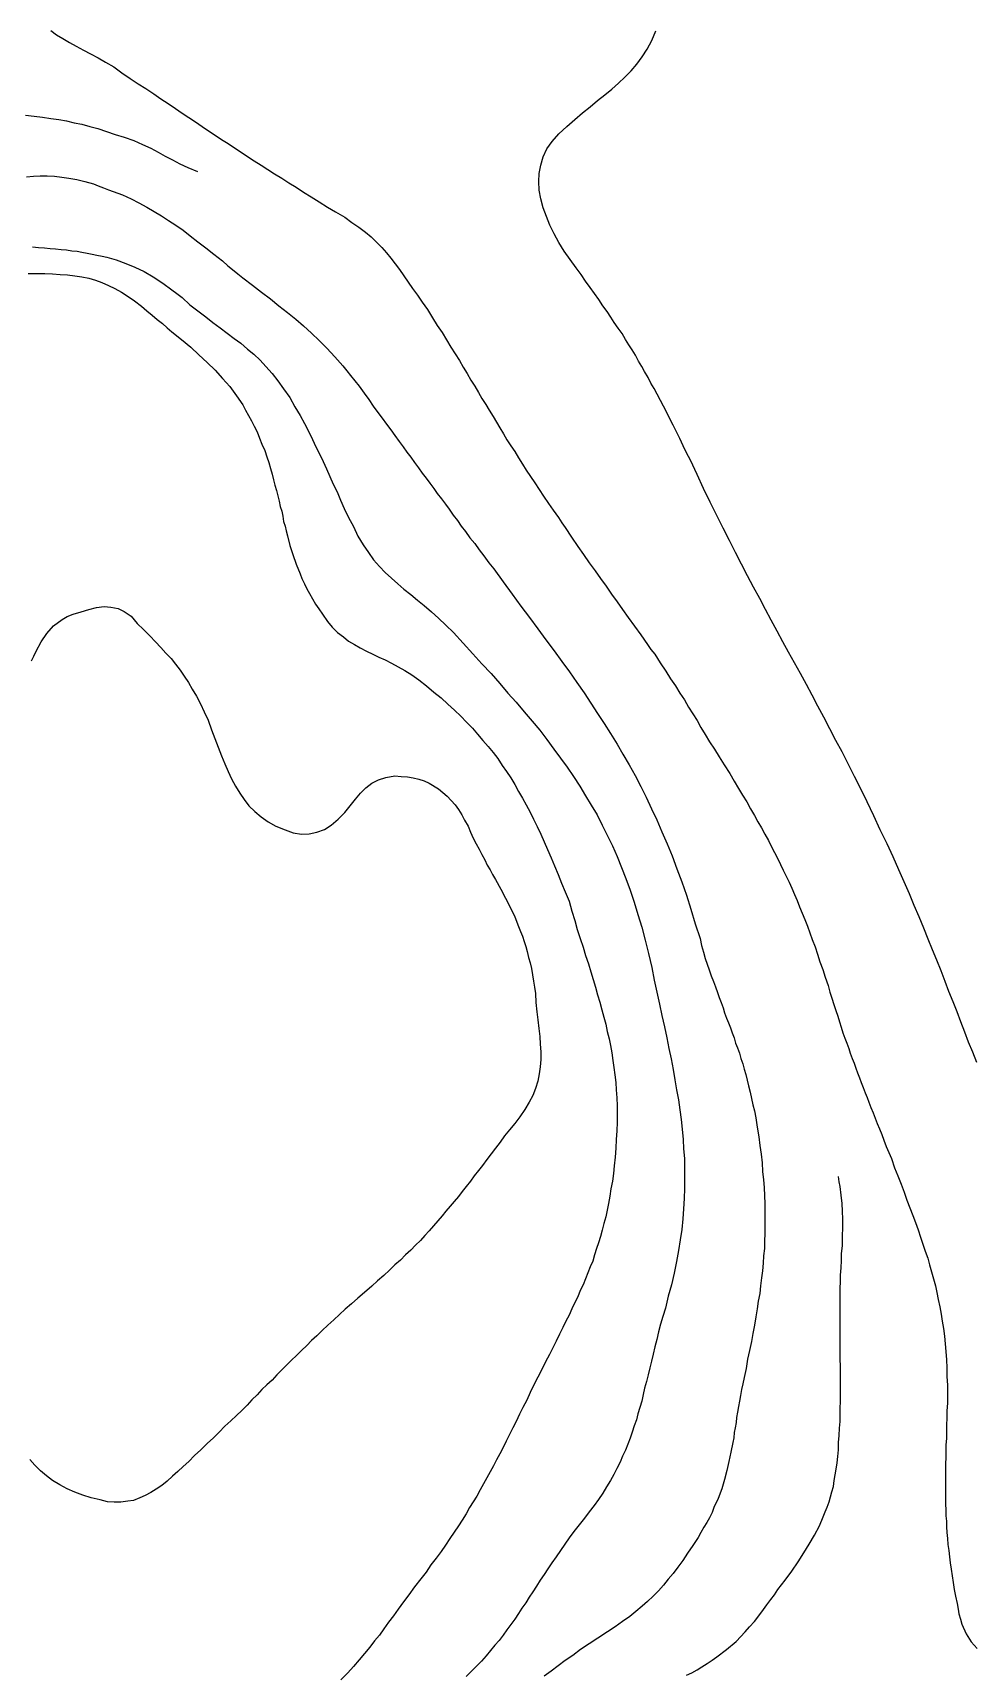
# Model space of a CAD drawing. Header units: inches. Extents: x 401374 to 405300, y 6332180 to 6336621.
# Drawn here: x 403674 to 403869.3, y 6332871.5 to 6333212.5 of the extents above; entities that cross this region are included whole.
import ezdxf

# ---------------------------------------------------------------- set-up
doc = ezdxf.new("R2010")
doc.units = ezdxf.units.IN
doc.header["$MEASUREMENT"] = 0

msp = doc.modelspace()

# ---------------------------------------------------------------- linework, layer by layer
for points in [[(403677.7, 6333213), (403678.9, 6333212.1), (403680.2, 6333211.3), (403681.6, 6333210.5), (403683, 6333209.7), (403684.5, 6333208.9), (403686, 6333208.1), (403687.6, 6333207.3), (403689.1, 6333206.4), (403690.8, 6333205.4), (403692.5, 6333204.2), (403694.2, 6333203), (403695.9, 6333201.9), (403697.5, 6333200.9), (403699.1, 6333199.8), (403700.6, 6333198.8), (403702.1, 6333197.8), (403703.6, 6333196.8), (403705, 6333195.8), (403706.4, 6333194.9), (403707.8, 6333194), (403709.2, 6333193), (403710.5, 6333192.1), (403711.9, 6333191.2), (403713.2, 6333190.3), (403714.6, 6333189.5), (403715.9, 6333188.6), (403717.3, 6333187.7), (403718.6, 6333186.8), (403720, 6333185.9), (403721.4, 6333185), (403722.8, 6333184.1), (403724.2, 6333183.2), (403725.7, 6333182.3), (403727.2, 6333181.3), (403728.7, 6333180.4), (403730.2, 6333179.4), (403731.8, 6333178.4), (403733.5, 6333177.4), (403735.2, 6333176.3), (403736.9, 6333175.3), (403738.8, 6333174.2), (403740.3, 6333173.1), (403741.7, 6333172.1), (403743.1, 6333171.1), (403744.3, 6333170.1), (403745.4, 6333169), (403746.5, 6333167.9), (403747.5, 6333166.8), (403748.4, 6333165.7), (403749.3, 6333164.5), (403750.2, 6333163.3), (403751.1, 6333162), (403752, 6333160.7), (403752.9, 6333159.4), (403753.9, 6333158), (403754.9, 6333156.5), (403756, 6333155)], [(403870.1, 6332998.6), (403869.3, 6333000.7), (403868.4, 6333002.8), (403867.6, 6333004.9), (403866.8, 6333007), (403866, 6333009.1), (403865.2, 6333011.2), (403864.3, 6333013.3), (403863.5, 6333015.4), (403862.7, 6333017.6), (403861.8, 6333019.8), (403860.9, 6333022), (403860, 6333024.2), (403859.1, 6333026.5), (403858.1, 6333028.8), (403857.1, 6333031.2), (403856.1, 6333033.6), (403855, 6333036.1), (403853.9, 6333038.6), (403852.7, 6333041.3), (403851.5, 6333044), (403850, 6333046.9), (403848.7, 6333049.8), (403847.3, 6333052.7), (403846, 6333055.4), (403844.7, 6333058), (403843.4, 6333060.6), (403842.1, 6333063.1), (403840.8, 6333065.5), (403839.6, 6333067.9), (403838.3, 6333070.3), (403837.1, 6333072.6), (403835.9, 6333074.9), (403834.7, 6333077.1), (403833.5, 6333079.4), (403832.2, 6333081.6), (403831, 6333083.8), (403829.8, 6333086), (403828.6, 6333088.2), (403827.4, 6333090.5), (403826.2, 6333092.7), (403825, 6333095), (403823.7, 6333097.3), (403822.5, 6333099.7), (403821.2, 6333102.1), (403820, 6333104.5), (403818.7, 6333107), (403817.4, 6333109.6), (403816.1, 6333112.2), (403814.7, 6333115), (403813.3, 6333117.8), (403812, 6333120.7), (403810.6, 6333123.7), (403809.8, 6333125.2), (403809.1, 6333126.7), (403808.4, 6333128.2), (403807.7, 6333129.6), (403807, 6333131), (403806.3, 6333132.3), (403805.7, 6333133.6), (403805, 6333134.9), (403804.4, 6333136.1), (403803.7, 6333137.4), (403803.1, 6333138.6), (403802.4, 6333139.7), (403801.8, 6333140.9), (403801.1, 6333142.1), (403800.5, 6333143.2), (403799.8, 6333144.3), (403799.2, 6333145.5), (403798.5, 6333146.6), (403797.8, 6333147.7), (403797.1, 6333148.8), (403796.4, 6333150), (403795.6, 6333151.1), (403794.8, 6333152.3), (403794.1, 6333153.4), (403793.3, 6333154.6), (403792.4, 6333155.8), (403791.6, 6333157.1), (403790.7, 6333158.3), (403789.8, 6333159.6), (403788.8, 6333160.9), (403787.9, 6333162.3), (403786.9, 6333163.7), (403785.6, 6333165.4), (403784.4, 6333167.1), (403783.3, 6333168.9), (403782.3, 6333170.7), (403781.4, 6333172.5), (403780.7, 6333174.3), (403780, 6333176.1), (403779.5, 6333178), (403779.2, 6333179.8), (403779.1, 6333181.6), (403779.2, 6333183.3), (403779.5, 6333185), (403780, 6333186.7), (403780.8, 6333188.4), (403781.9, 6333189.9), (403783.3, 6333191.5), (403784.9, 6333193), (403786.6, 6333194.5), (403788.2, 6333195.9), (403789.8, 6333197.1), (403791.3, 6333198.4), (403792.8, 6333199.6), (403794.3, 6333200.8), (403795.7, 6333202), (403797, 6333203.3), (403798.3, 6333204.6), (403799.5, 6333206), (403800.6, 6333207.5), (403801.6, 6333209.1), (403802.6, 6333210.9), (403803.4, 6333212.9)], [(403672.5, 6333195.4), (403674.3, 6333195.2), (403676, 6333195), (403677.7, 6333194.7), (403679.4, 6333194.5), (403681, 6333194.2), (403682.6, 6333193.8), (403684.2, 6333193.5), (403685.8, 6333193), (403687.5, 6333192.6), (403689.3, 6333192), (403691.1, 6333191.4), (403693, 6333190.8), (403695, 6333190.1), (403696.8, 6333189.3), (403698.5, 6333188.5), (403700, 6333187.7), (403701.5, 6333186.9), (403703, 6333186.1), (403704.5, 6333185.3), (403706.2, 6333184.5), (403708.2, 6333183.7)], [(403672.7, 6333182.6), (403674.1, 6333182.7), (403675.5, 6333182.8), (403677, 6333182.8), (403678.5, 6333182.7), (403680, 6333182.5), (403681.5, 6333182.3), (403683.1, 6333182), (403684.8, 6333181.6), (403686.6, 6333181.1), (403687.6, 6333180.7), (403688.7, 6333180.3), (403689.7, 6333179.9), (403690.7, 6333179.5), (403692.6, 6333178.8), (403694.4, 6333178), (403696, 6333177.2), (403697.7, 6333176.3), (403699.2, 6333175.4), (403700.7, 6333174.5), (403702.2, 6333173.5), (403703.7, 6333172.5), (403705.2, 6333171.5), (403706.7, 6333170.3), (403708.3, 6333169.1), (403709.9, 6333167.8), (403711.6, 6333166.5), (403713.4, 6333165.1), (403714.5, 6333164.1), (403715.5, 6333163.3), (403716.6, 6333162.4), (403717.6, 6333161.6), (403719.6, 6333160.1), (403721.5, 6333158.6), (403723.4, 6333157.2), (403725.1, 6333155.8), (403726.9, 6333154.4), (403728.6, 6333153), (403730.2, 6333151.6), (403731.9, 6333150.1), (403733.5, 6333148.6), (403735.1, 6333147), (403736.7, 6333145.2), (403738.4, 6333143.3), (403739.2, 6333142.3), (403740, 6333141.3), (403740.9, 6333140.2), (403741.8, 6333139.1), (403742.8, 6333137.6), (403743.8, 6333136.3), (403744.7, 6333134.9), (403745.7, 6333133.6), (403746.6, 6333132.4), (403747.5, 6333131.2), (403748.4, 6333130), (403749.2, 6333128.8), (403750.1, 6333127.6), (403750.9, 6333126.5), (403751.7, 6333125.4), (403752.5, 6333124.3), (403753.3, 6333123.2), (403754.1, 6333122.1), (403754.9, 6333121), (403755.7, 6333120), (403756.5, 6333118.9), (403757.3, 6333117.8), (403758, 6333116.8), (403758.9, 6333115.7), (403759.7, 6333114.6), (403760.5, 6333113.5), (403761.3, 6333112.3), (403762.2, 6333111.2), (403763, 6333110), (403763.9, 6333108.9), (403764.8, 6333107.6), (403765.8, 6333106.4), (403766.7, 6333105.1), (403767.7, 6333103.8), (403768.7, 6333102.4), (403769.8, 6333101.1), (403771.7, 6333098.4), (403773.6, 6333095.9), (403775.4, 6333093.4), (403777.2, 6333091), (403778.9, 6333088.7), (403780.6, 6333086.4), (403782.3, 6333084.1), (403783.9, 6333081.9), (403785.5, 6333079.7), (403787, 6333077.5), (403788.5, 6333075.4), (403789.9, 6333073.2), (403791.3, 6333071.1), (403792.7, 6333069), (403794, 6333066.9), (403795.4, 6333064.7), (403796.6, 6333062.6), (403797.9, 6333060.4), (403799.1, 6333058.2), (403800.3, 6333055.9), (403801.4, 6333053.7), (403802.5, 6333051.3), (403803.6, 6333049), (403804.7, 6333046.5), (403805.8, 6333044), (403806.8, 6333041.5), (403807.8, 6333038.8), (403808.8, 6333036.1), (403809.8, 6333033.3), (403810.7, 6333030.4), (403811.6, 6333027.4), (403812.6, 6333024.3), (403812.9, 6333022.9), (403813.3, 6333021.5), (403813.7, 6333020.2), (403814.1, 6333019), (403814.5, 6333017.8), (403814.9, 6333016.6), (403815.4, 6333015.4), (403815.8, 6333014.3), (403816.2, 6333013.1), (403816.6, 6333012.1), (403817, 6333011), (403817.4, 6333009.9), (403817.7, 6333008.9), (403818.1, 6333007.8), (403818.5, 6333006.8), (403818.9, 6333005.8), (403819.3, 6333004.7), (403819.7, 6333003.7), (403820, 6333002.6), (403820.4, 6333001.6), (403820.8, 6333000.5), (403821.1, 6332999.4), (403821.5, 6332998.3), (403821.8, 6332997.2), (403822.1, 6332996.1), (403822.4, 6332994.9), (403822.7, 6332993.7), (403823, 6332992.4), (403823.3, 6332991.1), (403823.6, 6332989.8), (403823.9, 6332988.5), (403824.2, 6332987.1), (403824.5, 6332985.1), (403824.8, 6332983.1), (403825, 6332981.3), (403825.3, 6332979.5), (403825.5, 6332977.7), (403825.6, 6332975.9), (403825.8, 6332974.2), (403825.9, 6332972.6), (403826, 6332970.9), (403826.1, 6332969.3), (403826.1, 6332967.7), (403826.1, 6332966.1), (403826.1, 6332964.6), (403826.1, 6332963), (403826, 6332961.5), (403826, 6332959.9), (403825.8, 6332958.4), (403825.7, 6332956.9), (403825.6, 6332955.3), (403825.4, 6332953.8), (403825.2, 6332952.2), (403825, 6332950.6), (403824.7, 6332949), (403824.5, 6332947.4), (403824.2, 6332945.7), (403823.9, 6332944), (403823.6, 6332942.3), (403823.3, 6332940.6), (403822.9, 6332938.7), (403822.5, 6332936.9), (403822.2, 6332935), (403821.8, 6332933.1), (403821.5, 6332931.8), (403821.2, 6332930.6), (403821, 6332929.4), (403820.8, 6332928.2), (403820.6, 6332927.1), (403820.4, 6332925.9), (403820.2, 6332924.8), (403820.1, 6332923.8), (403819.9, 6332922.7), (403819.7, 6332921.7), (403819.6, 6332920.6), (403819.4, 6332919.6), (403819, 6332917.6), (403818.6, 6332915.7), (403818.2, 6332913.8), (403817.7, 6332911.9), (403817.1, 6332910), (403816.4, 6332908), (403815.5, 6332906.1), (403815.1, 6332905.1), (403814.6, 6332904), (403814, 6332903), (403813.4, 6332902), (403812.8, 6332900.9), (403812.2, 6332899.9), (403811.1, 6332898.2), (403810, 6332896.6), (403809, 6332895.1), (403808, 6332893.7), (403807, 6332892.4), (403806, 6332891.2), (403805, 6332890), (403804, 6332888.8), (403802.9, 6332887.7), (403801.7, 6332886.6), (403800.6, 6332885.6), (403799.3, 6332884.5), (403798, 6332883.5), (403796.5, 6332882.4), (403795, 6332881.3), (403793.4, 6332880.3), (403791.4, 6332879), (403789.6, 6332877.8), (403787.8, 6332876.6), (403786.2, 6332875.4), (403784.6, 6332874.3), (403783.1, 6332873.2), (403781.7, 6332872.1), (403780.2, 6332871.1)], [(403673.9, 6333168), (403675.2, 6333167.9), (403676.4, 6333167.8), (403677.6, 6333167.7), (403678.7, 6333167.6), (403679.9, 6333167.5), (403681, 6333167.4), (403682.1, 6333167.2), (403683.2, 6333167.1), (403684.2, 6333166.9), (403685.3, 6333166.7), (403686.3, 6333166.5), (403687.3, 6333166.3), (403688.4, 6333166.1), (403689.4, 6333165.9), (403691.3, 6333165.3), (403693.3, 6333164.6), (403695.2, 6333163.8), (403697.1, 6333162.9), (403699, 6333161.8), (403701, 6333160.5), (403702.9, 6333159.1), (403703.9, 6333158.3), (403705, 6333157.5), (403706.6, 6333156), (403708.3, 6333154.7), (403709.9, 6333153.5), (403711.4, 6333152.3), (403712.9, 6333151.2), (403714.4, 6333150.1), (403715.8, 6333149), (403717.2, 6333148), (403718.6, 6333146.8), (403719.9, 6333145.7), (403721.2, 6333144.5), (403722.4, 6333143.2), (403723.7, 6333141.7), (403724.9, 6333140.2), (403726.1, 6333138.5), (403727.4, 6333136.7), (403728.4, 6333134.8), (403729.5, 6333133), (403730.4, 6333131.3), (403731.3, 6333129.6), (403732.1, 6333128), (403732.8, 6333126.5), (403733.6, 6333124.9), (403734.3, 6333123.4), (403735, 6333121.9), (403735.7, 6333120.3), (403736.4, 6333118.7), (403737.2, 6333117.1), (403737.9, 6333115.4), (403738.7, 6333113.7), (403739.6, 6333111.8), (403740.6, 6333109.9), (403741.5, 6333107.9), (403742.6, 6333106.1), (403743.7, 6333104.5), (403744.8, 6333103), (403746, 6333101.6), (403747.2, 6333100.4), (403748.5, 6333099.2), (403749.8, 6333098), (403751.1, 6333096.9), (403752.5, 6333095.8), (403753.9, 6333094.6), (403755.3, 6333093.5), (403756.8, 6333092.2), (403758.3, 6333090.9), (403759.8, 6333089.4), (403761.4, 6333087.9), (403763.4, 6333085.7), (403765.4, 6333083.5), (403767.3, 6333081.4), (403769.2, 6333079.4), (403771, 6333077.3), (403772.7, 6333075.3), (403774.4, 6333073.4), (403776.1, 6333071.4), (403777.7, 6333069.5), (403779.3, 6333067.6), (403780.8, 6333065.7), (403782.2, 6333063.7), (403783.6, 6333061.8), (403785, 6333059.9), (403786.3, 6333058), (403787.6, 6333056), (403788.8, 6333054), (403790, 6333052), (403791.2, 6333050), (403792.3, 6333047.9), (403793.3, 6333045.8), (403794.4, 6333043.6), (403795.4, 6333041.4), (403796.3, 6333039.1), (403797.2, 6333036.8), (403798.1, 6333034.4), (403798.9, 6333031.9), (403799.7, 6333029.3), (403800.5, 6333026.7), (403801.2, 6333024), (403801.9, 6333021.2), (403802.6, 6333018.3), (403803.1, 6333015.7), (403803.6, 6333013.2), (403804.2, 6333010.7), (403804.7, 6333008.3), (403805.2, 6333006), (403805.7, 6333003.7), (403806.1, 6333001.5), (403806.6, 6332999.3), (403807, 6332997.1), (403807.4, 6332995), (403807.7, 6332992.9), (403808.1, 6332990.8), (403808.4, 6332988.7), (403808.7, 6332986.7), (403808.9, 6332984.7), (403809.1, 6332982.6), (403809.2, 6332980.6), (403809.4, 6332978.6), (403809.4, 6332976.5), (403809.4, 6332974.5), (403809.4, 6332972.4), (403809.3, 6332970.3), (403809.2, 6332968.2), (403809, 6332966.1), (403808.8, 6332963.9), (403808.5, 6332961.7), (403808.1, 6332959.5), (403807.7, 6332957.2), (403807.2, 6332954.8), (403806.7, 6332952.4), (403806, 6332950), (403805.4, 6332947.5), (403804.9, 6332945.8), (403804.4, 6332944.2), (403804, 6332942.6), (403803.6, 6332941), (403803.2, 6332939.5), (403802.9, 6332938), (403802.5, 6332936.5), (403802.2, 6332935.1), (403801.8, 6332933.7), (403801.5, 6332932.3), (403801.1, 6332930.9), (403800.8, 6332929.6), (403800.5, 6332928.2), (403800.1, 6332926.9), (403799.7, 6332925.6), (403799.4, 6332924.3), (403798.9, 6332923.1), (403798.5, 6332921.8), (403798.1, 6332920.5), (403797.6, 6332919.3), (403797.1, 6332918), (403796.5, 6332916.8), (403796, 6332915.5), (403795.3, 6332914.2), (403794.7, 6332913), (403794, 6332911.7), (403793.2, 6332910.4), (403792.4, 6332909.1), (403791.5, 6332907.8), (403790.6, 6332906.5), (403789.6, 6332905.2), (403788.6, 6332903.9), (403787.5, 6332902.5), (403786.4, 6332901.1), (403785.4, 6332899.8), (403784.5, 6332898.5), (403783.6, 6332897.2), (403782.7, 6332895.9), (403781.8, 6332894.6), (403781, 6332893.4), (403780.2, 6332892.2), (403779.4, 6332891), (403778.6, 6332889.8), (403777.9, 6332888.6), (403777.1, 6332887.5), (403776.4, 6332886.3), (403775.6, 6332885.2), (403774.9, 6332884.1), (403774.1, 6332882.9), (403773.3, 6332881.8), (403772.5, 6332880.7), (403771.7, 6332879.6), (403770.9, 6332878.5), (403770, 6332877.5), (403769.1, 6332876.4), (403768.2, 6332875.3), (403767.2, 6332874.2), (403766.2, 6332873.2), (403765.1, 6332872.1), (403764, 6332871)], [(403673, 6333162.5), (403674.7, 6333162.5), (403676.5, 6333162.5), (403678.1, 6333162.4), (403679.7, 6333162.3), (403681.2, 6333162.2), (403682.7, 6333162), (403684.2, 6333161.8), (403685.6, 6333161.5), (403687, 6333161.1), (403688.3, 6333160.6), (403689.7, 6333160), (403691, 6333159.4), (403692.4, 6333158.6), (403693.8, 6333157.7), (403695.1, 6333156.8), (403696.6, 6333155.7), (403697.7, 6333154.7), (403698.8, 6333153.8), (403699.8, 6333152.9), (403700.9, 6333152.1), (403701.9, 6333151.2), (403702.9, 6333150.4), (403704.9, 6333148.8), (403706.8, 6333147.2), (403708.5, 6333145.6), (403710.2, 6333144), (403711.9, 6333142.4), (403713.4, 6333140.7), (403714.9, 6333139), (403716.3, 6333137.1), (403717.6, 6333135.2), (403718.2, 6333134.1), (403718.8, 6333133), (403719.4, 6333131.9), (403720, 6333130.8), (403720.6, 6333129.6), (403721.1, 6333128.3), (403721.6, 6333127), (403722.2, 6333125.7), (403722.6, 6333124.4), (403723, 6333123.2), (403723.4, 6333122), (403723.7, 6333120.8), (403724, 6333119.6), (403724.3, 6333118.5), (403724.6, 6333117.4), (403724.9, 6333116.3), (403725.2, 6333115.2), (403725.4, 6333114.1), (403725.7, 6333113.1), (403725.9, 6333112.1), (403726.1, 6333111), (403726.4, 6333110), (403726.6, 6333109), (403726.9, 6333108), (403727.4, 6333106), (403728, 6333104.1), (403728.7, 6333102.1), (403729.5, 6333100.1), (403729.9, 6333099.1), (403730.4, 6333098), (403730.9, 6333097), (403731.5, 6333096), (403732.1, 6333094.9), (403732.7, 6333093.8), (403733.4, 6333092.8), (403734.2, 6333091.7), (403735.2, 6333090.2), (403736.2, 6333089), (403737.3, 6333087.9), (403738.5, 6333087), (403739.6, 6333086.1), (403740.8, 6333085.4), (403742, 6333084.7), (403743.3, 6333084), (403744.6, 6333083.4), (403745.9, 6333082.8), (403747.2, 6333082.2), (403748.5, 6333081.5), (403749.9, 6333080.8), (403751.3, 6333080), (403752.7, 6333079.1), (403754.2, 6333078.1), (403755.8, 6333076.8), (403757.3, 6333075.5), (403758.8, 6333074.3), (403760.2, 6333073), (403761.6, 6333071.8), (403762.9, 6333070.5), (403764.1, 6333069.3), (403765.3, 6333068), (403766.4, 6333066.8), (403767.5, 6333065.5), (403768.6, 6333064.2), (403769.6, 6333063), (403770.6, 6333061.7), (403771.5, 6333060.3), (403772.4, 6333059), (403773.3, 6333057.7), (403774.1, 6333056.3), (403774.9, 6333054.9), (403775.7, 6333053.5), (403776.5, 6333052.1), (403777.3, 6333050.6), (403778, 6333049.1), (403778.8, 6333047.6), (403779.5, 6333046), (403780.2, 6333044.4), (403780.9, 6333042.8), (403781.7, 6333041.1), (403782.4, 6333039.4), (403783.1, 6333037.6), (403783.8, 6333035.8), (403784.6, 6333034), (403785.4, 6333032.1), (403786, 6333030), (403786.6, 6333028.1), (403787.1, 6333026.2), (403787.7, 6333024.3), (403788.3, 6333022.5), (403788.8, 6333020.8), (403789.4, 6333019.1), (403789.9, 6333017.4), (403790.4, 6333015.8), (403790.9, 6333014.2), (403791.3, 6333012.6), (403791.8, 6333011.1), (403792.2, 6333009.5), (403792.6, 6333008), (403793, 6333006.5), (403793.3, 6333005), (403793.7, 6333003.5), (403794, 6333002.1), (403794.3, 6333000.6), (403794.5, 6332999), (403794.7, 6332997.5), (403794.9, 6332996), (403795.1, 6332994.4), (403795.2, 6332992.9), (403795.3, 6332991.2), (403795.4, 6332989.6), (403795.4, 6332987.9), (403795.4, 6332986.2), (403795.3, 6332984.4), (403795.2, 6332982.6), (403795.1, 6332980.8), (403795, 6332978.9), (403794.8, 6332977.1), (403794.6, 6332975.5), (403794.4, 6332973.9), (403794.1, 6332972.3), (403793.9, 6332970.8), (403793.6, 6332969.3), (403793.3, 6332967.9), (403793, 6332966.5), (403792.6, 6332965.1), (403792.3, 6332963.7), (403791.9, 6332962.4), (403791.5, 6332961.1), (403791.1, 6332959.9), (403790.7, 6332958.6), (403790.3, 6332957.3), (403789.8, 6332956.1), (403789.3, 6332954.9), (403788.8, 6332953.6), (403788.3, 6332952.4), (403787.7, 6332951.2), (403787.2, 6332949.9), (403786.6, 6332948.7), (403786, 6332947.4), (403785.4, 6332946.1), (403784.7, 6332944.8), (403784.1, 6332943.5), (403783.4, 6332942.1), (403782.7, 6332940.7), (403782, 6332939.3), (403781.3, 6332937.9), (403780.5, 6332936.4), (403779.8, 6332934.9), (403778.9, 6332933.2), (403778.1, 6332931.6), (403777.3, 6332930), (403776.6, 6332928.4), (403775.8, 6332926.9), (403775.1, 6332925.5), (403774.4, 6332924), (403773.7, 6332922.7), (403773, 6332921.3), (403772.3, 6332919.9), (403771.7, 6332918.6), (403771, 6332917.3), (403770.3, 6332916), (403769.7, 6332914.8), (403769, 6332913.5), (403768.3, 6332912.3), (403767.6, 6332911), (403766.9, 6332909.8), (403766.2, 6332908.5), (403765.5, 6332907.3), (403764.7, 6332906.1), (403764, 6332904.8), (403763.2, 6332903.5), (403762.4, 6332902.3), (403761.5, 6332901), (403760.6, 6332899.7), (403759.7, 6332898.3), (403758.8, 6332897), (403757.8, 6332895.6), (403756.7, 6332894.2), (403755.7, 6332892.7), (403754.6, 6332891.3), (403753.3, 6332889.6), (403752.1, 6332888), (403751, 6332886.5), (403749.9, 6332885), (403748.9, 6332883.6), (403747.9, 6332882.3), (403746.9, 6332880.9), (403746, 6332879.6), (403745, 6332878.4), (403744, 6332877.1), (403742.9, 6332875.8), (403741.8, 6332874.5), (403740.6, 6332873.1), (403739.4, 6332871.8), (403738, 6332870.3)], [(403756, 6333155), (403757, 6333153.3), (403758, 6333151.7), (403759, 6333150.2), (403759.9, 6333148.7), (403760.8, 6333147.2), (403761.7, 6333145.8), (403762.6, 6333144.4), (403763.4, 6333143), (403764.2, 6333141.7), (403765, 6333140.3), (403765.8, 6333139.1), (403766.6, 6333137.8), (403767.3, 6333136.5), (403768.1, 6333135.3), (403768.8, 6333134.1), (403769.6, 6333132.8), (403770.3, 6333131.6), (403771, 6333130.4), (403771.8, 6333129.2), (403772.5, 6333127.9), (403773.3, 6333126.7), (403774.1, 6333125.5), (403774.9, 6333124.2), (403775.7, 6333122.9), (403776.5, 6333121.6), (403777.4, 6333120.3), (403778.3, 6333119), (403779.2, 6333117.6), (403780.1, 6333116.2), (403781.1, 6333114.7), (403782.1, 6333113.3), (403783.2, 6333111.8), (403783.9, 6333110.7), (403784.6, 6333109.7), (403785.9, 6333107.7), (403787.2, 6333105.8), (403788.4, 6333104.1), (403789.6, 6333102.4), (403790.8, 6333100.7), (403791.9, 6333099.1), (403793.1, 6333097.5), (403794.2, 6333095.9), (403795.4, 6333094.3), (403796.5, 6333092.7), (403797.7, 6333091), (403799, 6333089.2), (403800.3, 6333087.4), (403801.7, 6333085.4), (403802.4, 6333084.4), (403803.2, 6333083.4), (403804.3, 6333081.6), (403805.5, 6333079.9), (403806.5, 6333078.3), (403807.5, 6333076.8), (403808.4, 6333075.3), (403809.4, 6333073.9), (403810.2, 6333072.4), (403811.1, 6333071), (403812, 6333069.6), (403812.8, 6333068.2), (403813.7, 6333066.7), (403814.6, 6333065.2), (403815.6, 6333063.7), (403816.6, 6333062.1), (403817.6, 6333060.4), (403818.8, 6333058.6), (403819.7, 6333057), (403820.6, 6333055.5), (403821.4, 6333054.1), (403822.3, 6333052.7), (403823.1, 6333051.3), (403823.9, 6333049.9), (403824.6, 6333048.6), (403825.4, 6333047.3), (403826.1, 6333046), (403826.8, 6333044.7), (403827.4, 6333043.5), (403828.1, 6333042.2), (403828.7, 6333041), (403829.3, 6333039.7), (403829.9, 6333038.5), (403830.5, 6333037.3), (403831.1, 6333036), (403831.7, 6333034.8), (403832.2, 6333033.5), (403832.8, 6333032.2), (403833.3, 6333030.9), (403833.8, 6333029.6), (403834.4, 6333028.3), (403834.9, 6333026.9), (403835.4, 6333025.5), (403835.9, 6333024.1), (403836.5, 6333022.6), (403837, 6333021.1), (403837.5, 6333019.5), (403838.1, 6333017.9), (403838.6, 6333016.3), (403839.2, 6333014.6), (403839.6, 6333013.2), (403840, 6333011.9), (403840.4, 6333010.6), (403840.8, 6333009.4), (403841.2, 6333008.2), (403841.6, 6333007), (403841.9, 6333005.9), (403842.3, 6333004.7), (403842.7, 6333003.6), (403843.1, 6333002.6), (403843.5, 6333001.5), (403843.8, 6333000.5), (403844.2, 6332999.4), (403844.6, 6332998.4), (403845, 6332997.4), (403845.3, 6332996.4), (403845.7, 6332995.4), (403846.1, 6332994.4), (403846.5, 6332993.4), (403846.9, 6332992.3), (403847.3, 6332991.3), (403847.7, 6332990.3), (403848.1, 6332989.2), (403848.6, 6332988.1), (403849, 6332987), (403849.4, 6332985.9), (403849.9, 6332984.8), (403850.4, 6332983.6), (403850.8, 6332982.4), (403851.3, 6332981.1), (403851.8, 6332979.9), (403852.4, 6332978.6), (403853, 6332976.7), (403853.7, 6332975), (403854.4, 6332973.3), (403855, 6332971.6), (403855.6, 6332970), (403856.2, 6332968.4), (403856.8, 6332966.8), (403857.4, 6332965.3), (403857.9, 6332963.8), (403858.4, 6332962.3), (403858.9, 6332960.8), (403859.4, 6332959.4), (403859.9, 6332957.9), (403860.3, 6332956.5), (403860.7, 6332955.1), (403861.1, 6332953.6), (403861.5, 6332952.2), (403861.8, 6332950.8), (403862.1, 6332949.3), (403862.4, 6332947.8), (403862.7, 6332946.3), (403862.9, 6332944.8), (403863.2, 6332943.3), (403863.4, 6332941.7), (403863.5, 6332940.1), (403863.7, 6332938.5), (403863.8, 6332936.8), (403863.9, 6332935.1), (403863.9, 6332933.3), (403864, 6332931.5), (403864, 6332929.7), (403864, 6332927.8), (403863.9, 6332926.2), (403863.9, 6332924.7), (403863.8, 6332923.3), (403863.8, 6332921.8), (403863.8, 6332920.5), (403863.7, 6332919.1), (403863.7, 6332917.8), (403863.7, 6332916.5), (403863.6, 6332915.2), (403863.6, 6332914), (403863.6, 6332912.8), (403863.6, 6332911.5), (403863.6, 6332910.3), (403863.6, 6332909.2), (403863.6, 6332908), (403863.6, 6332906.8), (403863.7, 6332905.6), (403863.7, 6332904.4), (403863.8, 6332903.3), (403863.8, 6332902.1), (403863.9, 6332900.9), (403864, 6332899.7), (403864.1, 6332898.4), (403864.3, 6332897.2), (403864.4, 6332895.9), (403864.6, 6332894.6), (403864.8, 6332893.3), (403865, 6332891.9), (403865.2, 6332890.5), (403865.4, 6332889.1), (403865.7, 6332887.7), (403866, 6332886.2), (403866.2, 6332885), (403866.4, 6332884), (403866.7, 6332882.9), (403867, 6332881.9), (403867.9, 6332879.9), (403868.9, 6332878.2), (403870.2, 6332876.8)], [(403673.7, 6333082), (403674.2, 6333083), (403674.7, 6333084), (403675.7, 6333086), (403676.9, 6333087.7), (403678.3, 6333089.3), (403680.1, 6333090.6), (403681.1, 6333091.2), (403682.4, 6333091.7), (403684, 6333092.2), (403685.6, 6333092.7), (403687.2, 6333093.1), (403688.8, 6333093.3), (403690.2, 6333093.2), (403691.7, 6333092.9), (403693, 6333092.3), (403694.4, 6333091.3), (403695.7, 6333089.8), (403697, 6333088.5), (403698.3, 6333087.2), (403699.5, 6333086), (403700.6, 6333084.8), (403701.6, 6333083.6), (403702.7, 6333082.5), (403703.6, 6333081.3), (403704.6, 6333080.1), (403705.4, 6333078.8), (403706.3, 6333077.5), (403707.1, 6333076.1), (403708, 6333074.7), (403708.8, 6333073.1), (403709.6, 6333071.4), (403710.4, 6333069.7), (403711.1, 6333067.7), (403711.8, 6333065.9), (403712.5, 6333064.1), (403713.2, 6333062.3), (403713.9, 6333060.6), (403714.6, 6333059), (403715.3, 6333057.5), (403716.1, 6333056), (403717, 6333054.5), (403717.9, 6333053.2), (403718.9, 6333051.9), (403720.1, 6333050.7), (403721.4, 6333049.6), (403722.9, 6333048.6), (403724.5, 6333047.7), (403726.4, 6333046.9), (403728.1, 6333046.3), (403729.8, 6333046), (403731.4, 6333046.1), (403733, 6333046.4), (403734.6, 6333047), (403736, 6333047.9), (403737.4, 6333049.1), (403738.8, 6333050.5), (403739.9, 6333051.9), (403741, 6333053.3), (403742.1, 6333054.5), (403743.2, 6333055.6), (403744.4, 6333056.6), (403745.8, 6333057.3), (403747.3, 6333057.8), (403749.2, 6333058.1), (403750.5, 6333058), (403751.8, 6333057.9), (403753, 6333057.7), (403754.2, 6333057.4), (403755.3, 6333057.1), (403756.3, 6333056.6), (403758.3, 6333055.4), (403760.1, 6333053.9), (403761.7, 6333052.1), (403762.4, 6333051.1), (403763.1, 6333050), (403763.7, 6333048.9), (403764.4, 6333047.7), (403764.9, 6333046.4), (403765.5, 6333045.2), (403766.1, 6333044), (403766.7, 6333042.9), (403767.3, 6333041.8), (403767.9, 6333040.7), (403768.4, 6333039.6), (403769, 6333038.6), (403769.5, 6333037.6), (403770.1, 6333036.6), (403771.2, 6333034.6), (403772.2, 6333032.7), (403773.2, 6333030.7), (403774.1, 6333028.8), (403774.9, 6333026.8), (403775.3, 6333025.8), (403775.7, 6333024.8), (403776.1, 6333023.7), (403776.4, 6333022.7), (403776.7, 6333021.6), (403777, 6333020.4), (403777.3, 6333019.3), (403777.6, 6333018.1), (403777.8, 6333016.8), (403778, 6333015.5), (403778.2, 6333014.2), (403778.4, 6333012.9), (403778.5, 6333011), (403778.7, 6333009.1), (403778.9, 6333007.4), (403779.1, 6333005.6), (403779.3, 6333004), (403779.4, 6333002.4), (403779.5, 6333000.8), (403779.5, 6332999.2), (403779.4, 6332997.7), (403779.2, 6332996.2), (403778.9, 6332994.7), (403778.4, 6332993.2), (403777.9, 6332991.7), (403777.1, 6332990.3), (403776.2, 6332988.8), (403775.2, 6332987.3), (403774.1, 6332985.9), (403773, 6332984.6), (403772, 6332983.3), (403771.1, 6332982), (403770.1, 6332980.8), (403769.2, 6332979.6), (403768.3, 6332978.4), (403767.4, 6332977.2), (403766.6, 6332976.1), (403765.7, 6332975), (403764.9, 6332973.9), (403764, 6332972.8), (403763.2, 6332971.8), (403762.4, 6332970.7), (403761.5, 6332969.7), (403760.7, 6332968.7), (403759.8, 6332967.7), (403759, 6332966.7), (403758.1, 6332965.7), (403757.2, 6332964.6), (403756.3, 6332963.6), (403755.4, 6332962.6), (403754.5, 6332961.6), (403753.5, 6332960.6), (403752.5, 6332959.6), (403751.4, 6332958.6), (403750.4, 6332957.5), (403749.2, 6332956.5), (403748.1, 6332955.4), (403746.9, 6332954.3), (403745.6, 6332953.2), (403744.4, 6332952.1), (403742.9, 6332950.8), (403741.5, 6332949.6), (403740.2, 6332948.4), (403738.9, 6332947.3), (403737.7, 6332946.2), (403736.5, 6332945.1), (403735.3, 6332944), (403734.1, 6332942.9), (403733, 6332941.8), (403731.9, 6332940.8), (403730.9, 6332939.8), (403729.8, 6332938.7), (403728.8, 6332937.7), (403727.7, 6332936.7), (403726.7, 6332935.7), (403725.7, 6332934.7), (403724.7, 6332933.7), (403723.7, 6332932.6), (403722.6, 6332931.6), (403721.6, 6332930.6), (403720.6, 6332929.5), (403719.5, 6332928.5), (403718.5, 6332927.4), (403717.4, 6332926.3), (403716.3, 6332925.2), (403715.1, 6332924.1), (403713.9, 6332923), (403712.7, 6332921.8), (403711.5, 6332920.6), (403710.2, 6332919.4), (403708.9, 6332918.1), (403707.6, 6332916.9), (403706.4, 6332915.7), (403705.2, 6332914.6), (403704.1, 6332913.6), (403703, 6332912.6), (403701.9, 6332911.6), (403700.8, 6332910.7), (403699.6, 6332909.9), (403698.5, 6332909.2), (403697.3, 6332908.6), (403696.2, 6332908.1), (403694.9, 6332907.6), (403693.7, 6332907.4), (403692.3, 6332907.2), (403690.9, 6332907.2), (403689.5, 6332907.3), (403688, 6332907.7), (403686.1, 6332908.1), (403684.4, 6332908.7), (403682.7, 6332909.3), (403681.1, 6332910), (403679.6, 6332910.8), (403678.1, 6332911.7), (403676.8, 6332912.7), (403675.6, 6332913.7), (403674.4, 6332914.9), (403673.4, 6332916.1)], [(403809.8, 6332871.3), (403810.9, 6332871.8), (403812, 6332872.4), (403813, 6332873), (403814.1, 6332873.7), (403815.1, 6332874.4), (403816.1, 6332875.1), (403818.1, 6332876.6), (403820.1, 6332878.3), (403822, 6332880.3), (403822.9, 6332881.3), (403823.9, 6332882.4), (403824.8, 6332883.6), (403825.8, 6332884.9), (403826.5, 6332885.9), (403827.3, 6332887), (403828.1, 6332888), (403828.8, 6332889.1), (403830.3, 6332891), (403831.7, 6332892.9), (403833, 6332894.8), (403834.2, 6332896.7), (403835.3, 6332898.5), (403836.4, 6332900.4), (403837.4, 6332902.3), (403838.2, 6332904.2), (403838.6, 6332905.2), (403839, 6332906.2), (403839.4, 6332907.3), (403839.7, 6332908.3), (403840, 6332909.4), (403840.3, 6332910.5), (403840.5, 6332911.7), (403840.7, 6332912.9), (403840.9, 6332914.1), (403841.1, 6332915.4), (403841.2, 6332916.7), (403841.4, 6332918.1), (403841.4, 6332919.6), (403841.5, 6332921.1), (403841.6, 6332922.6), (403841.7, 6332924), (403841.7, 6332925.4), (403841.7, 6332926.8), (403841.8, 6332928.1), (403841.8, 6332929.4), (403841.8, 6332930.7), (403841.8, 6332931.9), (403841.8, 6332933.2), (403841.8, 6332934.4), (403841.8, 6332935.6), (403841.7, 6332936.8), (403841.7, 6332938), (403841.7, 6332939.2), (403841.7, 6332940.4), (403841.7, 6332941.6), (403841.7, 6332942.8), (403841.7, 6332944), (403841.7, 6332945.2), (403841.7, 6332946.5), (403841.7, 6332947.7), (403841.7, 6332949), (403841.7, 6332950.3), (403841.7, 6332951.7), (403841.8, 6332953), (403841.8, 6332954.4), (403841.9, 6332955.9), (403842, 6332957.4), (403842, 6332958.9), (403842.2, 6332960.5), (403842.2, 6332961.5), (403842.2, 6332962.5), (403842.3, 6332964.3), (403842.3, 6332966), (403842.2, 6332967.7), (403842.1, 6332969.3), (403841.9, 6332971), (403841.7, 6332972.8), (403841.5, 6332973.8), (403841.4, 6332974.9)]]:
    msp.add_lwpolyline(points)

doc.saveas('drawing.dxf')
